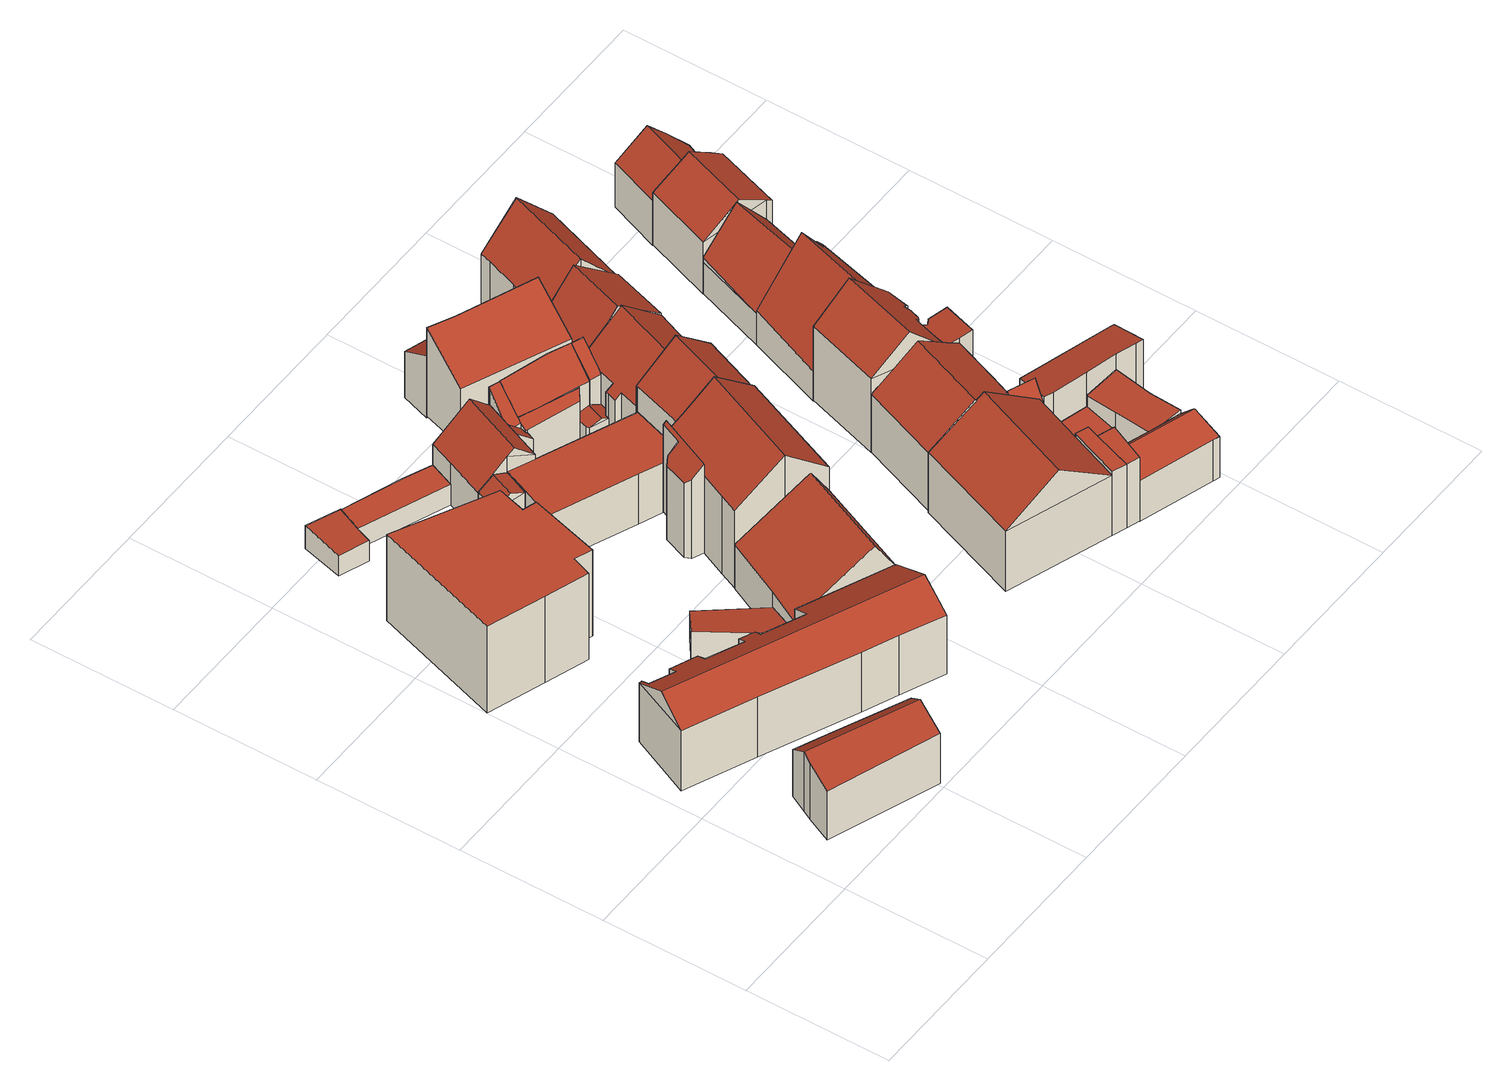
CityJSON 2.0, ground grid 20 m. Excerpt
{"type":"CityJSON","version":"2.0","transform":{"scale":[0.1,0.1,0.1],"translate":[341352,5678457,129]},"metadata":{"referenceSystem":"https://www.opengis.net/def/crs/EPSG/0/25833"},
"CityObjects":{
"building1":{"type":"Building","attributes":{"Dachtyp_tdc":"tdcGableRoof","Gemeindeschluessel":14729160,"Dachneigung":18.86,"QualitaetDacherkennung":47,"Geometrietyp2DReferenz":"3000","function":"31001_9998","roofType":"3100","measuredHeight":9.77},"geometry":[{"type":"MultiSurface","lod":"2","boundaries":[[[0,1,2,3]],[[1,4,5,2]],[[4,6,7,5]],[[6,8,9,7]],[[8,10,11,9]],[[10,12,13,11]],[[12,14,15,13]],[[14,0,3,15]],[[10,8,6,4,1]],[[1,0,14,12,10]],[[3,2,5,7,9,11,13,15]]],"semantics":{"surfaces":[{"type":"WallSurface"},{"type":"RoofSurface"},{"type":"GroundSurface"}],"values":[0,0,0,0,0,0,0,0,1,1,2]}}]},
"building2":{"type":"Building","attributes":{"Dachtyp_tdc":"tdcPolyFlatRoof","Gemeindeschluessel":14729160,"Dachneigung":0,"QualitaetDacherkennung":76,"Geometrietyp2DReferenz":"3000","function":"31001_9998","roofType":"1000","measuredHeight":14.06},"geometry":[{"type":"MultiSurface","lod":"2","boundaries":[[[16,17,18,19]],[[17,20,21,18]],[[20,22,23,21]],[[22,24,25,23]],[[24,26,27,25]],[[26,28,29,27]],[[28,30,31,29]],[[30,32,33,31]],[[32,34,35,33]],[[34,16,19,35]],[[34,32,30,28,26,24,22,20,17,16]],[[19,18,21,23,25,27,29,31,33,35]]],"semantics":{"surfaces":[{"type":"WallSurface"},{"type":"RoofSurface"},{"type":"GroundSurface"}],"values":[0,0,0,0,0,0,0,0,0,0,1,2]}}]},
"building3":{"type":"Building","attributes":{"Dachtyp_tdc":"tdcFreeFormRoof","Gemeindeschluessel":14729160,"Dachneigung":30.05,"QualitaetDacherkennung":36,"Geometrietyp2DReferenz":"3000","function":"31001_9998","roofType":"5000","measuredHeight":12.4},"geometry":[{"type":"MultiSurface","lod":"2","boundaries":[[[36,37,38,39]],[[37,40,41,38]],[[40,42,43,41]],[[42,44,45,43]],[[44,46,47,45]],[[46,48,49,47]],[[48,50,51,49]],[[50,52,53,51]],[[52,54,55,53]],[[54,56,57,55]],[[56,58,59,57]],[[58,60,61,59]],[[60,62,63,61]],[[62,64,65,63]],[[64,66,67,65]],[[66,68,69,67]],[[68,70,71,69]],[[70,72,73,71]],[[72,36,39,73]],[[37,36,72,70,68,66,64,62,60,58,56,74,75,44,42,40]],[[48,46,75,74,54,52,50]],[[46,44,75]],[[56,54,74]],[[39,38,41,43,45,47,49,51,53,55,57,59,61,63,65,67,69,71,73]]],"semantics":{"surfaces":[{"type":"WallSurface"},{"type":"RoofSurface"},{"type":"GroundSurface"}],"values":[0,0,0,0,0,0,0,0,0,0,0,0,0,0,0,0,0,0,0,1,1,0,0,2]}}]},
"building4":{"type":"Building","attributes":{"Dachtyp_tdc":"tdcFreeFormRoof","Gemeindeschluessel":14729160,"Dachneigung":60.11,"QualitaetDacherkennung":18,"Geometrietyp2DReferenz":"3000","function":"31001_9998","roofType":"5000","measuredHeight":3},"geometry":[{"type":"MultiSurface","lod":"2","boundaries":[[[76,77,78,79]],[[77,80,81,78]],[[80,82,83,81]],[[82,76,79,83]],[[84,82,80]],[[85,84,80,77]],[[85,77,76]],[[84,85,76,82]],[[79,78,81,83]]],"semantics":{"surfaces":[{"type":"WallSurface"},{"type":"RoofSurface"},{"type":"GroundSurface"}],"values":[0,0,0,0,1,1,0,1,2]}}]},
"building5":{"type":"Building","attributes":{"Dachtyp_tdc":"tdcPolyFlatRoof","Gemeindeschluessel":14729160,"Dachneigung":6.12,"QualitaetDacherkennung":73,"Geometrietyp2DReferenz":"3000","function":"31001_9998","roofType":"2100","measuredHeight":5.17},"geometry":[{"type":"MultiSurface","lod":"2","boundaries":[[[86,87,88,89]],[[87,90,91,88]],[[90,92,93,91]],[[92,94,95,93]],[[94,96,97,95]],[[96,86,89,97]],[[96,94,92,90,87,86]],[[89,88,91,93,95,97]]],"semantics":{"surfaces":[{"type":"WallSurface"},{"type":"RoofSurface"},{"type":"GroundSurface"}],"values":[0,0,0,0,0,0,1,2]}}]},
"building6":{"type":"Building","attributes":{"Dachtyp_tdc":"tdcPolyFlatRoof","Gemeindeschluessel":14729160,"Dachneigung":3.55,"QualitaetDacherkennung":81,"Geometrietyp2DReferenz":"3000","function":"31001_9998","roofType":"2100","measuredHeight":3.72},"geometry":[{"type":"MultiSurface","lod":"2","boundaries":[[[98,99,100,101]],[[99,102,103,100]],[[102,104,105,103]],[[104,106,107,105]],[[106,98,101,107]],[[106,104,102,99,98]],[[101,100,103,105,107]]],"semantics":{"surfaces":[{"type":"WallSurface"},{"type":"RoofSurface"},{"type":"GroundSurface"}],"values":[0,0,0,0,0,1,2]}}]},
"building7":{"type":"Building","attributes":{"Dachtyp_tdc":"tdcPolyFlatRoof","Gemeindeschluessel":14729160,"Dachneigung":0,"QualitaetDacherkennung":63,"Geometrietyp2DReferenz":"3000","function":"31001_9998","roofType":"1000","measuredHeight":3.46},"geometry":[{"type":"MultiSurface","lod":"2","boundaries":[[[108,109,110,111]],[[109,112,113,110]],[[112,114,115,113]],[[114,116,117,115]],[[116,108,111,117]],[[116,114,112,109,108]],[[111,110,113,115,117]]],"semantics":{"surfaces":[{"type":"WallSurface"},{"type":"RoofSurface"},{"type":"GroundSurface"}],"values":[0,0,0,0,0,1,2]}}]},
"building8":{"type":"Building","attributes":{"Dachtyp_tdc":"tdcGableRoof","Gemeindeschluessel":14729160,"Dachneigung":40.44,"QualitaetDacherkennung":33,"Geometrietyp2DReferenz":"3000","function":"31001_9998","roofType":"3100","measuredHeight":8.66},"geometry":[{"type":"MultiSurface","lod":"2","boundaries":[[[118,119,120,121]],[[119,122,123,120]],[[122,124,125,123]],[[124,118,121,125]],[[122,119,126]],[[118,124,127]],[[119,118,127,126]],[[124,122,126,127]],[[121,120,123,125]]],"semantics":{"surfaces":[{"type":"WallSurface"},{"type":"RoofSurface"},{"type":"GroundSurface"}],"values":[0,0,0,0,0,0,1,1,2]}}]},
"building9":{"type":"Building","attributes":{"Dachtyp_tdc":"tdcFreeFormRoof","Gemeindeschluessel":14729160,"Dachneigung":31.04,"QualitaetDacherkennung":79,"Geometrietyp2DReferenz":"3000","function":"31001_9998","roofType":"5000","measuredHeight":13.38},"geometry":[{"type":"MultiSurface","lod":"2","boundaries":[[[128,129,89,88]],[[129,130,131,89]],[[130,132,133,131]],[[132,134,135,133]],[[134,128,88,135]],[[136,137,130,129,128]],[[134,132,137,136]],[[128,134,136]],[[132,130,137]],[[88,89,131,133,135]]],"semantics":{"surfaces":[{"type":"WallSurface"},{"type":"RoofSurface"},{"type":"GroundSurface"}],"values":[0,0,0,0,0,1,1,0,0,2]}}]},
"building10":{"type":"Building","attributes":{"Dachtyp_tdc":"tdcFreeFormRoof","Gemeindeschluessel":14729160,"Dachneigung":42.28,"QualitaetDacherkennung":66,"Geometrietyp2DReferenz":"3000","function":"31001_9998","roofType":"5000","measuredHeight":11.35},"geometry":[{"type":"MultiSurface","lod":"2","boundaries":[[[138,139,140,141]],[[139,142,123,140]],[[142,143,120,123]],[[143,144,117,120]],[[144,145,115,117]],[[145,146,147,115]],[[146,148,149,147]],[[148,138,141,149]],[[148,146,150,151,139,138]],[[142,151,150,145,144,143]],[[146,145,150]],[[142,139,151]],[[141,140,123,120,117,115,147,149]]],"semantics":{"surfaces":[{"type":"WallSurface"},{"type":"RoofSurface"},{"type":"GroundSurface"}],"values":[0,0,0,0,0,0,0,0,1,1,0,0,2]}}]},
"building11":{"type":"Building","attributes":{"Dachtyp_tdc":"tdcPolyFlatRoof","Gemeindeschluessel":14729160,"Dachneigung":0,"QualitaetDacherkennung":47,"Geometrietyp2DReferenz":"3000","function":"31001_9998","roofType":"1000","measuredHeight":8.05},"geometry":[{"type":"MultiSurface","lod":"2","boundaries":[[[152,153,125,154]],[[153,155,123,125]],[[155,156,140,123]],[[156,157,158,140]],[[157,159,160,158]],[[159,161,162,160]],[[161,163,164,162]],[[163,152,154,164]],[[163,161,159,157,156,155,153,152]],[[154,125,123,140,158,160,162,164]]],"semantics":{"surfaces":[{"type":"WallSurface"},{"type":"RoofSurface"},{"type":"GroundSurface"}],"values":[0,0,0,0,0,0,0,0,1,2]}}]},
"building12":{"type":"Building","attributes":{"Dachtyp_tdc":"tdcPolyFlatRoof","Gemeindeschluessel":14729160,"Dachneigung":42.27,"QualitaetDacherkennung":59,"Geometrietyp2DReferenz":"3000","function":"31001_9998","roofType":"2100","measuredHeight":8.74},"geometry":[{"type":"MultiSurface","lod":"2","boundaries":[[[165,166,167,168]],[[166,138,141,167]],[[138,148,149,141]],[[148,169,170,149]],[[169,171,172,170]],[[171,165,168,172]],[[171,169,148,138,166,165]],[[168,167,141,149,170,172]]],"semantics":{"surfaces":[{"type":"WallSurface"},{"type":"RoofSurface"},{"type":"GroundSurface"}],"values":[0,0,0,0,0,0,1,2]}}]},
"building13":{"type":"Building","attributes":{"Gemeindeschluessel":14729160,"Geometrietyp2DReferenz":"3000","function":"31001_9998","roofType":"9999"},"children":["building13-1","building13-2"]},
"building13-1":{"type":"BuildingPart","attributes":{"Dachtyp_tdc":"tdcGableRoof","Dachneigung":37.89,"QualitaetDacherkennung":63,"Geometrietyp2DReferenz":"3000","roofType":"3100","measuredHeight":17.96},"parents":["building13"],"geometry":[{"type":"MultiSurface","lod":"2","boundaries":[[[173,174,175,176]],[[174,177,178,175]],[[177,179,180,178]],[[179,181,182,180]],[[181,183,184,182]],[[183,185,186,184]],[[185,187,188,186]],[[187,189,190,188]],[[183,181,179,177]],[[177,174,173,189,187,185,183]],[[190,176,175,178,180,182,184,186,188]],[[176,190,189,173]]],"semantics":{"surfaces":[{"type":"WallSurface"},{"type":"RoofSurface"},{"type":"GroundSurface"},{"type":"ClosureSurface"}],"values":[0,0,0,0,0,0,0,0,1,1,2,3]}}]},
"building13-2":{"type":"BuildingPart","attributes":{"Dachtyp_tdc":"tdcPolyFlatRoof","Dachneigung":45.94,"QualitaetDacherkennung":37,"Geometrietyp2DReferenz":"3000","roofType":"2100","measuredHeight":14.64},"parents":["building13"],"geometry":[{"type":"MultiSurface","lod":"2","boundaries":[[[191,192,193,194]],[[192,195,196,193]],[[195,197,198,196]],[[197,199,173,176,198]],[[200,201,202,190,189]],[[201,203,204,202]],[[203,191,194,204]],[[203,201,200,199,197,195,192,191]],[[194,193,196,198,176,190,202,204]],[[200,189,173,199]],[[189,190,176,173]]],"semantics":{"surfaces":[{"type":"WallSurface"},{"type":"RoofSurface"},{"type":"GroundSurface"},{"type":"ClosureSurface"}],"values":[0,0,0,0,0,0,0,1,2,0,3]}}]},
"building14":{"type":"Building","attributes":{"Gemeindeschluessel":14729160,"Geometrietyp2DReferenz":"3000","function":"31001_9998","roofType":"9999"},"children":["building14-1","building14-2","building14-3"]},
"building14-1":{"type":"BuildingPart","attributes":{"Dachtyp_tdc":"tdcPolyFlatRoof","Dachneigung":42.64,"QualitaetDacherkennung":61,"Geometrietyp2DReferenz":"3000","roofType":"2100","measuredHeight":11.48},"parents":["building14"],"geometry":[{"type":"MultiSurface","lod":"2","boundaries":[[[205,206,149,170]],[[206,207,147,149]],[[207,208,209,147]],[[208,210,211,209]],[[210,208,207,206,205,212]],[[170,149,147,209,211,213]],[[212,213,211,210]],[[205,170,213,212]]],"semantics":{"surfaces":[{"type":"WallSurface"},{"type":"RoofSurface"},{"type":"GroundSurface"},{"type":"ClosureSurface"}],"values":[0,0,0,0,1,2,3,3]}}]},
"building14-2":{"type":"BuildingPart","attributes":{"Dachtyp_tdc":"tdcPolyFlatRoof","Dachneigung":42.98,"QualitaetDacherkennung":65,"Geometrietyp2DReferenz":"3000","roofType":"2100","measuredHeight":11.71},"parents":["building14"],"geometry":[{"type":"MultiSurface","lod":"2","boundaries":[[[214,215,216,211,210]],[[215,217,218,216]],[[217,219,220,218]],[[219,221,222,223,220]],[[212,224,221,219,217,215,214]],[[211,216,218,220,223,213]],[[224,222,221]],[[213,223,222,224,212]],[[210,212,214]],[[211,213,212,210]]],"semantics":{"surfaces":[{"type":"WallSurface"},{"type":"RoofSurface"},{"type":"GroundSurface"},{"type":"ClosureSurface"}],"values":[0,0,0,0,1,2,0,3,0,3]}}]},
"building14-3":{"type":"BuildingPart","attributes":{"Dachtyp_tdc":"tdcPolyFlatRoof","Dachneigung":41.34,"QualitaetDacherkennung":42,"Geometrietyp2DReferenz":"3000","roofType":"2100","measuredHeight":8.33},"parents":["building14"],"geometry":[{"type":"MultiSurface","lod":"2","boundaries":[[[222,225,226,223]],[[225,227,168,226]],[[227,228,172,168]],[[228,229,205,170,172]],[[228,227,225,222,224,230,229]],[[170,213,223,226,168,172]],[[205,229,230,212]],[[213,170,205,212]],[[224,212,230]],[[222,223,213,212,224]]],"semantics":{"surfaces":[{"type":"WallSurface"},{"type":"RoofSurface"},{"type":"GroundSurface"},{"type":"ClosureSurface"}],"values":[0,0,0,0,1,2,0,3,0,3]}}]},
"building15":{"type":"Building","attributes":{"Dachtyp_tdc":"tdcFreeFormRoof","Gemeindeschluessel":14729160,"Dachneigung":14.97,"QualitaetDacherkennung":24,"Geometrietyp2DReferenz":"3000","function":"31001_9998","roofType":"5000","measuredHeight":4.46},"geometry":[{"type":"MultiSurface","lod":"2","boundaries":[[[231,232,233,234]],[[232,235,236,233]],[[235,237,226,236]],[[237,238,223,226]],[[238,239,220,223]],[[239,240,241,220]],[[240,242,243,241]],[[242,244,245,243]],[[244,231,234,245]],[[242,240,239,246,247,231,244]],[[247,246,238,237,235,232]],[[232,231,247]],[[239,238,246]],[[234,233,236,226,223,220,241,243,245]]],"semantics":{"surfaces":[{"type":"WallSurface"},{"type":"RoofSurface"},{"type":"GroundSurface"}],"values":[0,0,0,0,0,0,0,0,0,1,1,0,0,2]}}]},
"building16":{"type":"Building","attributes":{"Dachtyp_tdc":"tdcGableRoof","Gemeindeschluessel":14729160,"Dachneigung":40.3,"QualitaetDacherkennung":83,"Geometrietyp2DReferenz":"3000","function":"31001_9998","roofType":"3100","measuredHeight":16.95},"geometry":[{"type":"MultiSurface","lod":"2","boundaries":[[[248,249,250,251]],[[249,252,253,250]],[[252,254,255,253]],[[254,256,257,255]],[[256,258,259,257]],[[258,260,261,259]],[[260,248,251,261]],[[256,254,252,249,248]],[[248,260,258,256]],[[251,250,253,255,257,259,261]]],"semantics":{"surfaces":[{"type":"WallSurface"},{"type":"RoofSurface"},{"type":"GroundSurface"}],"values":[0,0,0,0,0,0,0,1,1,2]}}]},
"building17":{"type":"Building","attributes":{"Dachtyp_tdc":"tdcPolyFlatRoof","Gemeindeschluessel":14729160,"Dachneigung":39.47,"QualitaetDacherkennung":54,"Geometrietyp2DReferenz":"3000","function":"31001_9998","roofType":"2100","measuredHeight":14.45},"geometry":[{"type":"MultiSurface","lod":"2","boundaries":[[[262,263,264,265]],[[263,266,267,264]],[[266,268,269,267]],[[268,270,271,269]],[[270,262,265,271]],[[270,268,266,263,262]],[[265,264,267,269,271]]],"semantics":{"surfaces":[{"type":"WallSurface"},{"type":"RoofSurface"},{"type":"GroundSurface"}],"values":[0,0,0,0,0,1,2]}}]},
"building18":{"type":"Building","attributes":{"Gemeindeschluessel":14729160,"Geometrietyp2DReferenz":"3000","function":"31001_9998","roofType":"9999"},"children":["building18-1","building18-2","building18-3"]},
"building18-1":{"type":"BuildingPart","attributes":{"Dachtyp_tdc":"tdcPolyFlatRoof","Dachneigung":0,"QualitaetDacherkennung":63,"Geometrietyp2DReferenz":"3000","roofType":"1000","measuredHeight":10.38},"parents":["building18"],"geometry":[{"type":"MultiSurface","lod":"2","boundaries":[[[272,273,274,275,276]],[[273,277,278,274]],[[279,280,281,282,283]],[[280,279,277,273,272]],[[275,274,278,283,282]],[[279,283,278,277]],[[276,281,280,272]],[[275,282,281,276]]],"semantics":{"surfaces":[{"type":"WallSurface"},{"type":"RoofSurface"},{"type":"GroundSurface"},{"type":"ClosureSurface"}],"values":[0,0,0,1,2,3,0,3]}}]},
"building18-2":{"type":"BuildingPart","attributes":{"Dachtyp_tdc":"tdcGableRoof","Dachneigung":35.24,"QualitaetDacherkennung":71,"Geometrietyp2DReferenz":"3000","roofType":"3100","measuredHeight":15.36},"parents":["building18"],"geometry":[{"type":"MultiSurface","lod":"2","boundaries":[[[281,284,285,282]],[[284,286,287,285]],[[286,288,289,287]],[[284,281,290]],[[288,286,291]],[[281,276,288,291,290]],[[286,284,290,291]],[[289,275,282,285,287]],[[275,289,288,276]],[[282,275,276,281]]],"semantics":{"surfaces":[{"type":"WallSurface"},{"type":"RoofSurface"},{"type":"GroundSurface"},{"type":"ClosureSurface"}],"values":[0,0,0,0,0,1,1,2,0,3]}}]},
"building18-3":{"type":"BuildingPart","attributes":{"Dachtyp_tdc":"tdcPolyFlatRoof","Dachneigung":0,"QualitaetDacherkennung":65,"Geometrietyp2DReferenz":"3000","roofType":"1000","measuredHeight":10.38},"parents":["building18"],"geometry":[{"type":"MultiSurface","lod":"2","boundaries":[[[292,293,278,277]],[[292,294,295,293]],[[294,279,283,295]],[[279,294,292,277]],[[278,293,295,283]],[[279,277,278,283]]],"semantics":{"surfaces":[{"type":"WallSurface"},{"type":"RoofSurface"},{"type":"GroundSurface"},{"type":"ClosureSurface"}],"values":[0,0,0,1,2,3]}}]},
"building19":{"type":"Building","attributes":{"Gemeindeschluessel":14729160,"Geometrietyp2DReferenz":"3000","function":"31001_9998","roofType":"9999"},"children":["building19-1","building19-2"]},
"building19-1":{"type":"BuildingPart","attributes":{"Dachtyp_tdc":"tdcGableRoof","Dachneigung":41.62,"QualitaetDacherkennung":64,"Geometrietyp2DReferenz":"3000","roofType":"3100","measuredHeight":13.5},"parents":["building19"],"geometry":[{"type":"MultiSurface","lod":"2","boundaries":[[[296,297,234,298]],[[297,299,245,234]],[[299,300,243,245]],[[300,301,241,243]],[[301,302,303,241]],[[304,305,306,307]],[[305,308,309,306]],[[308,310,311,309]],[[310,312,313,311]],[[312,314,315,313]],[[314,316,317,315]],[[316,296,298,317]],[[312,310,308,305]],[[305,304,318,302,301,300,299,297,296,316,314,312]],[[298,234,245,243,241,307,306,309,311,313,315,317]],[[318,303,302]],[[304,307,241,303,318]]],"semantics":{"surfaces":[{"type":"WallSurface"},{"type":"RoofSurface"},{"type":"GroundSurface"},{"type":"ClosureSurface"}],"values":[0,0,0,0,0,0,0,0,0,0,0,0,1,1,2,0,3]}}]},
"building19-2":{"type":"BuildingPart","attributes":{"Dachtyp_tdc":"tdcPolyFlatRoof","Dachneigung":42.16,"QualitaetDacherkennung":68,"Geometrietyp2DReferenz":"3000","roofType":"2100","measuredHeight":11.65},"parents":["building19"],"geometry":[{"type":"MultiSurface","lod":"2","boundaries":[[[217,319,304,307,218]],[[303,320,220,241]],[[320,217,218,220]],[[320,303,318,319,217]],[[218,307,241,220]],[[318,304,319]],[[303,241,307,304,318]]],"semantics":{"surfaces":[{"type":"WallSurface"},{"type":"RoofSurface"},{"type":"GroundSurface"},{"type":"ClosureSurface"}],"values":[0,0,0,1,2,0,3]}}]},
"building20":{"type":"Building","attributes":{"Gemeindeschluessel":14729160,"Geometrietyp2DReferenz":"3000","function":"31001_9998","roofType":"9999"},"children":["building20-1","building20-2"]},
"building20-1":{"type":"BuildingPart","attributes":{"Dachtyp_tdc":"tdcGableRoof","Dachneigung":38.05,"QualitaetDacherkennung":63,"Geometrietyp2DReferenz":"3000","roofType":"3100","measuredHeight":14.53},"parents":["building20"],"geometry":[{"type":"MultiSurface","lod":"2","boundaries":[[[321,322,323,324]],[[322,325,326,323]],[[325,327,328,329,326]],[[330,331,332,333,334]],[[331,321,324,332]],[[331,335,336,321]],[[337,338,339,336,335,340,341,342]],[[330,340,335,331]],[[322,339,338,325]],[[321,336,339,322]],[[325,338,337,327]],[[324,323,326,329,333,332]],[[334,343,330]],[[328,327,344]],[[334,333,329,328]],[[334,328,344,343]],[[340,330,343,341]],[[342,344,327,337]],[[341,343,344,342]]],"semantics":{"surfaces":[{"type":"WallSurface"},{"type":"RoofSurface"},{"type":"GroundSurface"},{"type":"ClosureSurface"}],"values":[0,0,0,0,0,1,1,0,0,0,0,2,0,0,3,3,0,0,3]}}]},
"building20-2":{"type":"BuildingPart","attributes":{"Dachtyp_tdc":"tdcGableRoof","Dachneigung":63.63,"QualitaetDacherkennung":7,"Geometrietyp2DReferenz":"3000","roofType":"3100","measuredHeight":11.02},"parents":["building20"],"geometry":[{"type":"MultiSurface","lod":"2","boundaries":[[[345,334,333,346]],[[328,347,348,329]],[[347,345,346,348]],[[345,347,349]],[[334,345,349,350,341,343]],[[347,328,344,342,350,349]],[[346,333,329,348]],[[328,329,333,334]],[[341,350,342]],[[334,343,344,328]],[[343,341,342,344]]],"semantics":{"surfaces":[{"type":"WallSurface"},{"type":"RoofSurface"},{"type":"GroundSurface"},{"type":"ClosureSurface"}],"values":[0,0,0,0,1,1,2,3,0,3,3]}}]},
"building21":{"type":"Building","attributes":{"Gemeindeschluessel":14729160,"Geometrietyp2DReferenz":"3000","function":"31001_9998","roofType":"9999"},"children":["building21-1","building21-2"]},
"building21-1":{"type":"BuildingPart","attributes":{"Dachtyp_tdc":"tdcFreeFormRoof","Dachneigung":48.1,"QualitaetDacherkennung":24,"Geometrietyp2DReferenz":"3000","roofType":"5000","measuredHeight":14.35},"parents":["building21"],"geometry":[{"type":"MultiSurface","lod":"2","boundaries":[[[351,352,353,354]],[[355,356,357,358,359]],[[356,360,361,357]],[[360,362,363,361]],[[362,364,365,363]],[[364,366,367,365]],[[366,351,354,367]],[[362,360,356,355,368,352,351]],[[351,366,364,362]],[[354,353,358,357,361,363,365,367]],[[359,368,355]],[[358,353,352,368,359]]],"semantics":{"surfaces":[{"type":"WallSurface"},{"type":"RoofSurface"},{"type":"GroundSurface"},{"type":"ClosureSurface"}],"values":[0,0,0,0,0,0,0,1,1,2,0,3]}}]},
"building21-2":{"type":"BuildingPart","attributes":{"Dachtyp_tdc":"tdcPolyFlatRoof","Dachneigung":30.95,"QualitaetDacherkennung":43,"Geometrietyp2DReferenz":"3000","roofType":"2100","measuredHeight":10.83},"parents":["building21"],"geometry":[{"type":"MultiSurface","lod":"2","boundaries":[[[369,370,371,353,352]],[[370,372,373,371]],[[372,374,375,373]],[[374,376,377,375]],[[376,378,379,377]],[[378,380,381,379]],[[380,359,358,381]],[[359,380,378,376,374,372,370,369,368]],[[353,371,373,375,377,379,381,358]],[[352,368,369]],[[353,358,359,368,352]]],"semantics":{"surfaces":[{"type":"WallSurface"},{"type":"RoofSurface"},{"type":"GroundSurface"},{"type":"ClosureSurface"}],"values":[0,0,0,0,0,0,0,1,2,0,3]}}]},
"building22":{"type":"Building","attributes":{"Dachtyp_tdc":"tdcGableRoof","Gemeindeschluessel":14729160,"Dachneigung":54.36,"QualitaetDacherkennung":43,"Geometrietyp2DReferenz":"3000","function":"31001_9998","roofType":"3100","measuredHeight":13.82},"geometry":[{"type":"MultiSurface","lod":"2","boundaries":[[[382,383,307,309]],[[383,384,385,307]],[[384,386,387,385]],[[386,388,389,387]],[[388,382,309,389]],[[390,391,392,393]],[[386,384,383,393,392]],[[386,392,391,388]],[[388,391,390,382]],[[382,390,393,383]],[[309,307,385,387,389]]],"semantics":{"surfaces":[{"type":"WallSurface"},{"type":"RoofSurface"},{"type":"GroundSurface"}],"values":[0,0,0,0,0,1,1,0,0,0,2]}}]},
"building23":{"type":"Building","attributes":{"Gemeindeschluessel":14729160,"Dachtyp_tdc":"tdcFreeFormRoof","Dachneigung":45.25,"QualitaetDacherkennung":72,"Geometrietyp2DReferenz":"3000","function":"31001_9998","roofType":"5000","measuredHeight":9.62},"geometry":[{"type":"MultiSurface","lod":"2","boundaries":[[[394,395,396,397]],[[395,398,399,396]],[[398,400,401,399]],[[400,402,403,401]],[[402,404,405,403]],[[404,394,397,405]],[[406,394,407,408]],[[408,407,404,402,400,409]],[[395,406,408,409,398]],[[400,398,409]],[[394,404,407]],[[395,394,406]],[[397,396,399,401,403,405]]],"semantics":{"surfaces":[{"type":"WallSurface"},{"type":"RoofSurface"},{"type":"GroundSurface"}],"values":[0,0,0,0,0,0,1,1,1,0,0,0,2]}}]},
"building24":{"type":"Building","attributes":{"Dachtyp_tdc":"tdcFreeFormRoof","Gemeindeschluessel":14729160,"Dachneigung":45.6,"QualitaetDacherkennung":68,"Geometrietyp2DReferenz":"3000","function":"31001_9998","roofType":"5000","measuredHeight":16.61},"geometry":[{"type":"MultiSurface","lod":"2","boundaries":[[[410,411,412,413]],[[411,414,415,412]],[[414,416,417,415]],[[416,418,419,417]],[[418,420,421,419]],[[420,422,423,421]],[[422,424,425,423]],[[424,426,427,425]],[[426,428,429,427]],[[428,430,431,429]],[[430,432,433,431]],[[432,410,413,433]],[[434,435,430,428]],[[422,420,418,416,414,411,410,432,435,434,426,424]],[[432,430,435]],[[428,426,434]],[[413,412,415,417,419,421,423,425,427,429,431,433]]],"semantics":{"surfaces":[{"type":"WallSurface"},{"type":"RoofSurface"},{"type":"GroundSurface"}],"values":[0,0,0,0,0,0,0,0,0,0,0,0,1,1,0,0,2]}}]},
"building25":{"type":"Building","attributes":{"Gemeindeschluessel":14729160,"Geometrietyp2DReferenz":"3000","function":"31001_9998","roofType":"9999"},"children":["building25-1","building25-2"]},
"building25-1":{"type":"BuildingPart","attributes":{"Dachtyp_tdc":"tdcPolyFlatRoof","Dachneigung":15.42,"QualitaetDacherkennung":69,"Geometrietyp2DReferenz":"3000","roofType":"2100","measuredHeight":4.15},"parents":["building25"],"geometry":[{"type":"MultiSurface","lod":"2","boundaries":[[[436,437,438,439]],[[440,441,442,443]],[[441,436,439,442]],[[441,440,437,436]],[[439,438,443,442]],[[440,443,438,437]]],"semantics":{"surfaces":[{"type":"WallSurface"},{"type":"RoofSurface"},{"type":"GroundSurface"},{"type":"ClosureSurface"}],"values":[0,0,0,1,2,3]}}]},
"building25-2":{"type":"BuildingPart","attributes":{"Dachtyp_tdc":"tdcPolyFlatRoof","Dachneigung":14.48,"QualitaetDacherkennung":82,"Geometrietyp2DReferenz":"3000","roofType":"2100","measuredHeight":7.12},"parents":["building25"],"geometry":[{"type":"MultiSurface","lod":"2","boundaries":[[[444,445,443,446]],[[445,440,443]],[[447,448,449,438,437]],[[448,450,451,449]],[[450,452,453,451]],[[452,444,446,453]],[[452,450,448,447,445,444]],[[446,443,438,449,451,453]],[[447,437,440,445]],[[437,438,443,440]]],"semantics":{"surfaces":[{"type":"WallSurface"},{"type":"RoofSurface"},{"type":"GroundSurface"},{"type":"ClosureSurface"}],"values":[0,0,0,0,0,0,1,2,0,3]}}]},
"building26":{"type":"Building","attributes":{"Dachtyp_tdc":"tdcPolyFlatRoof","Gemeindeschluessel":14729160,"Dachneigung":3.71,"QualitaetDacherkennung":68,"Geometrietyp2DReferenz":"3000","function":"31001_9998","roofType":"2100","measuredHeight":11.31},"geometry":[{"type":"MultiSurface","lod":"2","boundaries":[[[454,455,456,457]],[[455,458,459,456]],[[458,460,461,459]],[[460,462,463,461]],[[462,464,465,463]],[[464,466,467,465]],[[466,454,457,467]],[[466,464,462,460,458,455,454]],[[457,456,459,461,463,465,467]]],"semantics":{"surfaces":[{"type":"WallSurface"},{"type":"RoofSurface"},{"type":"GroundSurface"}],"values":[0,0,0,0,0,0,0,1,2]}}]},
"building27":{"type":"Building","attributes":{"Dachtyp_tdc":"tdcPolyFlatRoof","Gemeindeschluessel":14729160,"Dachneigung":13.26,"QualitaetDacherkennung":53,"Geometrietyp2DReferenz":"3000","function":"31001_9998","roofType":"2100","measuredHeight":9.67},"geometry":[{"type":"MultiSurface","lod":"2","boundaries":[[[468,469,470,471]],[[469,472,449,470]],[[472,473,438,449]],[[473,474,439,438]],[[474,475,476,439]],[[475,477,478,476]],[[477,479,480,478]],[[479,481,482,480]],[[481,468,471,482]],[[481,479,477,475,474,473,472,469,468]],[[471,470,449,438,439,476,478,480,482]]],"semantics":{"surfaces":[{"type":"WallSurface"},{"type":"RoofSurface"},{"type":"GroundSurface"}],"values":[0,0,0,0,0,0,0,0,0,1,2]}}]},
"building28":{"type":"Building","attributes":{"Dachtyp_tdc":"tdcFreeFormRoof","Gemeindeschluessel":14729160,"Dachneigung":51.1,"QualitaetDacherkennung":50,"Geometrietyp2DReferenz":"3000","function":"31001_9998","roofType":"5000","measuredHeight":14.03},"geometry":[{"type":"MultiSurface","lod":"2","boundaries":[[[483,484,485,486]],[[484,487,488,485]],[[487,489,490,488]],[[489,491,492,490]],[[491,493,494,492]],[[493,495,496,494]],[[495,497,498,496]],[[497,499,500,498]],[[499,501,502,500]],[[501,483,486,502]],[[503,504,484,483]],[[497,495,493,491,489,487,504,503,501,499]],[[483,501,503]],[[487,484,504]],[[486,485,488,490,492,494,496,498,500,502]]],"semantics":{"surfaces":[{"type":"WallSurface"},{"type":"RoofSurface"},{"type":"GroundSurface"}],"values":[0,0,0,0,0,0,0,0,0,0,1,1,0,0,2]}}]},
"building29":{"type":"Building","attributes":{"Dachtyp_tdc":"tdcFreeFormRoof","Gemeindeschluessel":14729160,"Dachneigung":49.75,"QualitaetDacherkennung":76,"Geometrietyp2DReferenz":"3000","function":"31001_9998","roofType":"5000","measuredHeight":11.8},"geometry":[{"type":"MultiSurface","lod":"2","boundaries":[[[505,506,485,488]],[[506,507,508,485]],[[507,509,510,508]],[[509,511,512,510]],[[511,513,490,512]],[[513,505,488,490]],[[514,515,516,517,518,519]],[[517,520,506,518]],[[507,520,517,516,509]],[[506,520,507]],[[505,519,518,506]],[[513,514,519,505]],[[509,516,515,511]],[[511,515,514,513]],[[488,485,508,510,512,490]]],"semantics":{"surfaces":[{"type":"WallSurface"},{"type":"RoofSurface"},{"type":"GroundSurface"}],"values":[0,0,0,0,0,0,1,1,0,0,0,0,0,0,2]}}]},
"building30":{"type":"Building","attributes":{"Dachtyp_tdc":"tdcFreeFormRoof","Gemeindeschluessel":14729160,"Dachneigung":35.01,"QualitaetDacherkennung":77,"Geometrietyp2DReferenz":"3000","function":"31001_9998","roofType":"5000","measuredHeight":12.12},"geometry":[{"type":"MultiSurface","lod":"2","boundaries":[[[521,522,523,524]],[[522,525,526,523]],[[525,527,528,526]],[[527,529,530,528]],[[529,531,532,530]],[[531,521,524,532]],[[525,522,521,533,534,527]],[[534,533,531,529]],[[529,527,534]],[[521,531,533]],[[524,523,526,528,530,532]]],"semantics":{"surfaces":[{"type":"WallSurface"},{"type":"RoofSurface"},{"type":"GroundSurface"}],"values":[0,0,0,0,0,0,1,1,0,0,2]}}]},
"building31":{"type":"Building","attributes":{"Dachtyp_tdc":"tdcFreeFormRoof","Gemeindeschluessel":14729160,"Dachneigung":41.91,"QualitaetDacherkennung":59,"Geometrietyp2DReferenz":"3000","function":"31001_9998","roofType":"5000","measuredHeight":11.1},"geometry":[{"type":"MultiSurface","lod":"2","boundaries":[[[535,536,537,538]],[[536,539,540,537]],[[539,541,542,540]],[[541,543,544,542]],[[543,535,538,544]],[[545,546,539,536]],[[543,541,546,545,535]],[[536,535,545]],[[541,539,546]],[[538,537,540,542,544]]],"semantics":{"surfaces":[{"type":"WallSurface"},{"type":"RoofSurface"},{"type":"GroundSurface"}],"values":[0,0,0,0,0,1,1,0,0,2]}}]}
},
"vertices":[
[229,65,86],[221,47,101],[221,47,4],[229,65,4],[201,5,86],[201,5,4],[52,60,83],[52,60,4],[68,95,96],[68,95,4],[75,108,101],[75,108,4],[88,133,80],[88,133,4],[124,118,79],[124,118,4],
[142,463,143],[138,453,143],[138,453,2],[142,463,2],[79,473,143],[79,473,2],[1,500,143],[1,500,2],[58,680,143],[58,680,2],[191,613,143],[191,613,2],[180,574,143],[180,574,2],[199,568,143],[199,568,2],[172,471,143],[172,471,2],[148,480,143],[148,480,2],
[204,266,100],[198,254,108],[198,254,3],[204,266,3],[255,229,108],[255,229,3],[266,253,93],[266,253,3],[392,199,92],[392,199,3],[352,100,99],[352,100,3],[293,126,100],[293,126,3],[246,146,100],[246,146,3],[118,203,101],[118,203,3],[23,244,101],[23,244,3],[61,329,99],[61,329,3],[65,328,99],[65,328,3],[60,315,107],[60,315,3],[94,300,107],[94,300,3],[100,314,98],[100,314,3],[136,299,98],[136,299,3],[129,284,108],[129,284,3],[178,262,108],[178,262,3],[184,275,100],[184,275,3],[41,284,127],[369,143,127],
[224,286,22],[236,295,22],[236,295,5],[224,286,5],[251,273,22],[251,273,5],[240,265,22],[240,265,5],[242,274,34],[230,291,35],
[289,300,50],[266,253,56],[266,253,4],[289,300,4],[251,273,55],[251,273,4],[236,295,55],[236,295,4],[199,352,55],[199,352,4],[230,375,50],[230,375,4],
[87,767,34],[102,824,38],[102,824,1],[87,767,1],[147,806,38],[147,806,1],[134,772,35],[134,772,1],[127,752,34],[127,752,1],
[134,772,37],[147,806,37],[147,806,3],[134,772,3],[229,776,37],[229,776,3],[267,760,37],[267,760,3],[253,725,37],[253,725,3],
[217,638,72],[232,672,72],[232,672,3],[217,638,3],[269,657,82],[269,657,3],[254,622,82],[254,622,3],[251,664,90],[237,630,90],
[266,253,72],[289,300,74],[327,379,76],[327,379,4],[444,328,96],[444,328,4],[392,199,91],[392,199,4],[366,210,138],[421,338,138],
[319,679,91],[304,642,91],[304,642,3],[319,679,3],[269,657,108],[232,672,71],[253,725,71],[267,760,70],[340,730,91],[340,730,3],[326,696,91],[326,696,3],[314,741,117],[278,653,117],
[236,578,84],[254,622,84],[236,578,3],[269,657,84],[304,642,84],[433,588,84],[433,588,3],[407,507,84],[407,507,3],[382,517,84],[382,517,3],[351,530,84],[351,530,3],
[345,681,70],[340,670,70],[340,670,3],[345,681,3],[344,690,73],[344,690,3],[342,682,73],[342,682,3],
[386,516,132],[407,507,149],[407,507,5],[386,516,5],[449,492,184],[449,492,5],[502,473,136],[502,473,5],[444,328,134],[444,328,5],[390,352,184],[390,352,5],[327,379,130],[327,379,5],[337,404,131],[337,404,5],[353,440,131],[353,440,5],
[347,488,125],[356,493,131],[356,493,5],[347,488,5],[369,487,147],[369,487,5],[382,517,147],[382,517,5],[386,516,151],[353,440,150],[338,447,133],[338,447,5],[334,455,126],[334,455,5],
[344,690,81],[326,696,81],[340,730,116],[341,733,118],[341,733,3],[356,728,118],[356,728,3],[346,695,86],[346,695,3],
[356,728,119],[422,707,121],[422,707,3],[453,695,119],[453,695,3],[441,661,86],[441,661,3],[427,666,86],[427,666,85],[427,666,3],[372,685,86],
[417,658,75],[417,658,3],[345,681,75],[342,682,75],[344,690,82],[346,695,87],
[439,633,43],[414,642,43],[414,642,3],[439,633,3],[413,646,43],[413,646,3],[417,658,42],[427,666,44],[441,661,48],[457,656,38],[457,656,3],[450,634,38],[450,634,3],[441,638,43],[441,638,3],[440,662,48],[431,636,48],
[458,489,173],[407,507,127],[407,507,4],[458,489,4],[433,588,125],[433,588,4],[434,591,124],[434,591,4],[488,573,173],[488,573,4],[536,557,129],[536,557,4],[502,473,131],[502,473,4],
[337,769,98],[355,829,149],[355,829,4],[337,769,4],[390,813,148],[390,813,4],[495,770,149],[495,770,4],[476,710,98],[476,710,4],
[673,142,106],[690,136,106],[690,136,2],[673,142,2],[673,142,100],[684,119,106],[684,119,2],[665,65,106],[646,72,106],[646,72,100],[646,72,2],[665,65,2],
[501,121,100],[501,121,2],[556,267,100],[556,267,2],[700,211,100],[700,211,2],[574,96,155],[629,239,155],
[707,111,106],[707,111,2],[683,59,106],[683,59,2],
[435,621,82],[439,633,82],[435,621,3],[441,638,82],[450,634,90],[457,656,90],[457,656,89],[457,656,87],[469,689,89],[521,672,138],[521,672,3],[469,689,3],[575,653,88],[575,653,3],[536,557,89],[536,557,3],[484,574,138],[484,574,3],[434,591,91],[434,591,3],[443,618,90],[443,618,3],[458,658,89],
[469,689,119],[441,661,87],
[597,375,99],[695,337,99],[695,337,5],[597,375,5],[713,332,99],[713,332,5],[690,270,99],[690,270,50],[690,270,5],[671,222,99],[556,267,99],[556,267,5],[671,222,5],[671,222,85],[616,243,150],[658,352,150],[690,270,111],[713,332,111],[695,337,124],[671,222,111],[677,238,111],[679,242,111],[675,230,99],[681,247,99],
[707,209,85],[707,209,5],[725,256,50],[725,256,5],[713,226,115],[678,240,115],
[551,749,144],[502,767,86],[502,767,1],[551,749,1],[520,822,86],[535,865,86],[535,865,1],[520,822,1],[520,822,75],[540,881,86],[540,881,1],[590,866,145],[590,866,1],[640,850,86],[640,850,1],[599,730,86],[599,730,1],[514,804,86],
[502,767,110],[495,770,110],[495,770,1],[390,813,105],[390,813,1],[355,829,102],[355,829,1],[368,869,76],[368,869,1],[508,824,76],[508,824,1],[512,822,76],[512,822,1],
[575,653,73],[469,689,73],[476,710,73],[476,710,3],[495,770,73],[495,770,3],[599,730,73],[599,730,3],[575,653,90],[599,730,90],[541,752,141],[515,673,141],
[794,24,67],[785,27,68],[785,27,1],[794,24,1],[683,59,67],[683,59,1],[707,111,68],[707,111,1],[757,95,68],[757,95,1],[799,82,68],[799,82,1],[794,24,68],[797,63,88],[790,56,98],[696,87,98],
[736,420,102],[732,421,106],[732,421,4],[736,420,4],[725,417,112],[725,417,4],[729,411,106],[729,411,4],[724,397,107],[724,397,4],[716,391,113],[716,391,4],[711,391,118],[711,391,4],[708,383,118],[708,383,4],[695,337,118],[695,337,4],[597,375,124],[597,375,4],[629,478,124],[629,478,4],[736,447,110],[736,447,4],[647,356,170],[680,463,170],
[719,204,44],[767,191,44],[767,191,3],[719,204,3],[763,148,32],[704,165,32],[704,165,3],[763,148,3],
[757,95,63],[763,148,62],[757,95,3],[767,191,62],[811,180,74],[811,180,3],[802,127,73],[802,127,3],[799,82,74],[799,82,3],
[713,332,119],[695,337,119],[695,337,6],[713,332,6],[708,383,116],[708,383,6],[713,376,116],[713,376,6],[721,381,116],[721,381,6],[749,374,116],[749,374,6],[733,327,119],[733,327,6],
[848,168,99],[838,171,99],[838,171,3],[848,168,3],[811,180,99],[767,191,99],[719,204,99],[707,209,99],[707,209,3],[725,256,87],[725,256,3],[855,218,87],[855,218,3],[859,216,87],[859,216,3],
[629,478,51],[666,583,59],[666,583,3],[629,478,3],[762,556,99],[762,556,3],[766,568,98],[766,568,3],[778,568,83],[778,568,3],[775,474,51],[775,474,3],[792,475,29],[792,475,3],[792,461,23],[792,461,3],[736,460,97],[736,460,3],[736,447,92],[736,447,3],[700,457,143],[731,565,143],
[762,556,54],[666,583,54],[700,681,54],[700,681,3],[791,655,54],[791,655,3],[775,598,54],[775,598,3],[766,568,54],[766,568,63],[775,598,63],[791,655,63],[748,667,121],[720,568,121],[762,556,63],[700,681,62],
[812,748,102],[828,742,90],[828,742,2],[812,748,2],[799,653,89],[799,653,2],[791,655,95],[791,655,2],[700,681,86],[700,681,2],[733,774,87],[733,774,2],[782,757,123],[751,666,123],
[812,748,73],[733,774,73],[733,774,1],[812,748,1],[759,845,73],[759,845,1],[820,816,87],[820,816,1],[838,796,65],[838,796,1],[774,760,112],[798,827,112]
]}
